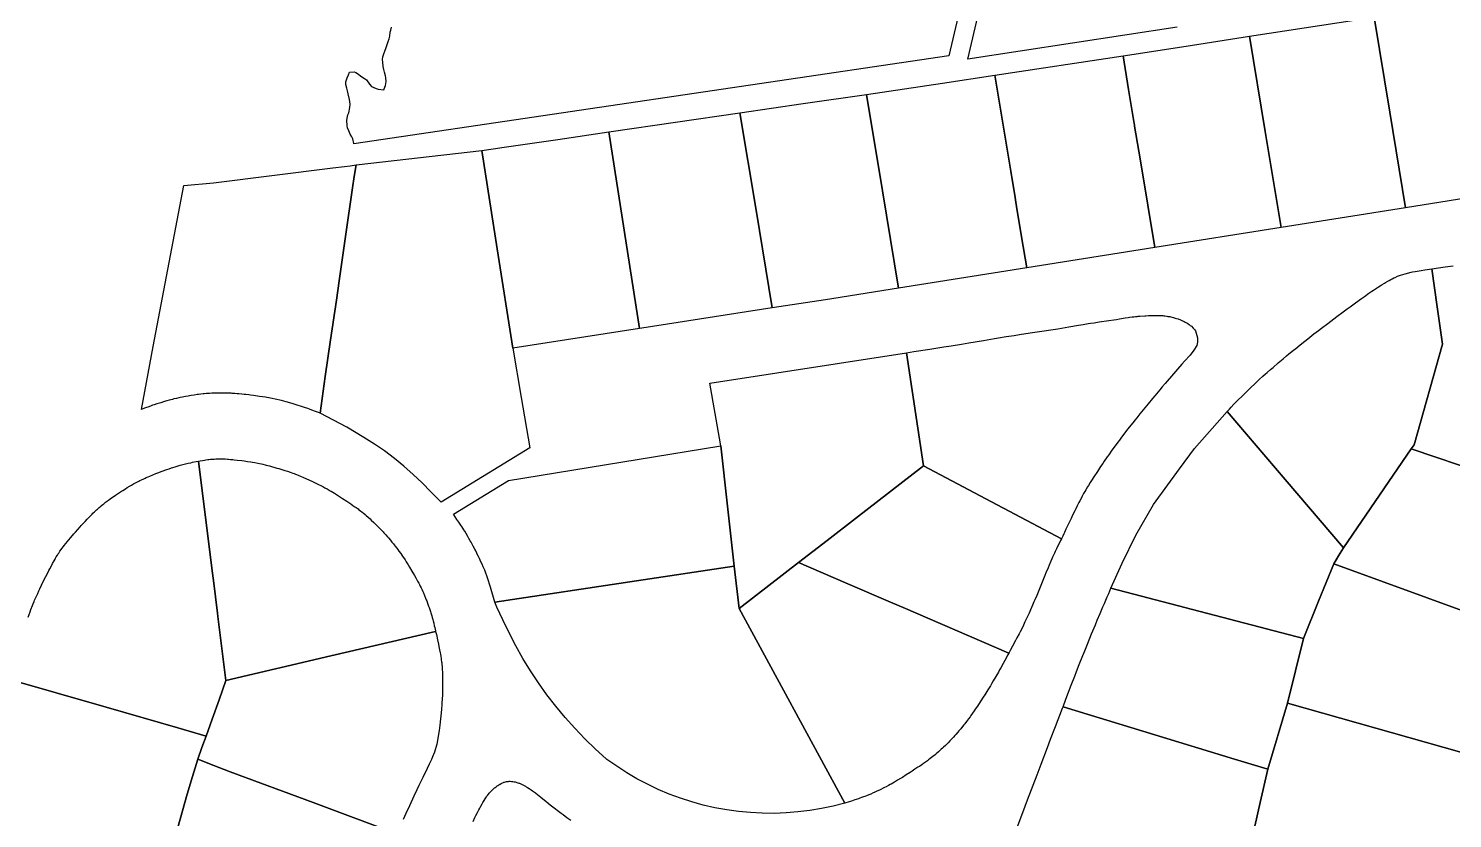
# Model space of a CAD drawing. Header units: metres. Extents: x 3 to 1005126, y 39 to 4383651.
# Drawn here: x 478348 to 478568.2, y 4365130 to 4365252.1 of the extents above; entities that cross this region are included whole.
import ezdxf

# ---------------------------------------------------------------- set-up
doc = ezdxf.new("R2010")
doc.units = ezdxf.units.M
doc.header["$MEASUREMENT"] = 0
doc.layers.add('TM_Llucmajor', color=7, linetype='Continuous')

msp = doc.modelspace()

# ---------------------------------------------------------------- linework, layer by layer
at = {"layer": 'TM_Llucmajor', "linetype": 'Continuous', "flags": 128}
for points in [[(478525.65, 4365252.31), (478493.28, 4365247.36), (478503.28, 4365290.17)], [(478496.86, 4365275.76), (478490.31, 4365247.88), (478398.3, 4365234.28), (478398.29, 4365234.35), (478398.14, 4365235.04), (478398, 4365235.37), (478397.74, 4365235.78), (478397.51, 4365236.27), (478397.32, 4365236.78), (478397.25, 4365237.08), (478397.22, 4365237.94), (478397.31, 4365238.49), (478397.39, 4365238.78), (478397.5, 4365239.06), (478397.67, 4365239.91), (478397.74, 4365240.44), (478397.65, 4365241.15), (478397.43, 4365242.01), (478397.32, 4365242.46), (478397.19, 4365242.88), (478397.06, 4365243.46), (478397.05, 4365243.85), (478397.24, 4365244.48), (478397.46, 4365244.93), (478397.61, 4365245.35), (478398.35, 4365245.44), (478398.62, 4365245.32), (478398.88, 4365245.15), (478399.52, 4365244.62), (478399.97, 4365244.41), (478400.25, 4365244.17), (478400.72, 4365243.53), (478401.03, 4365243.14), (478401.75, 4365242.84), (478402.06, 4365242.71), (478402.94, 4365242.61), (478403.01, 4365242.81), (478403.1, 4365243.06), (478403.18, 4365243.28), (478403.24, 4365243.62), (478403.28, 4365243.91), (478403.25, 4365244.47), (478403.18, 4365244.82), (478403.04, 4365245.38), (478402.91, 4365245.78), (478402.81, 4365246.22), (478402.76, 4365246.9), (478402.74, 4365247.33), (478402.77, 4365247.76), (478402.93, 4365248.2), (478403.07, 4365248.59), (478403.29, 4365249.2), (478403.58, 4365250.09), (478403.74, 4365250.52), (478403.86, 4365250.92), (478403.92, 4365251.56), (478404.03, 4365251.86), (478404.13, 4365252.31)], [(478573.1, 4365183.29), (478561.85, 4365187.1), (478562.28, 4365187.72), (478566.68, 4365203.29), (478565.87, 4365209.06), (478565.03, 4365214.96), (478567.07, 4365215.26), (478568.33, 4365215.44)], [(478347.91, 4365161.12), (478348.21, 4365161.91), (478348.36, 4365162.3), (478348.59, 4365162.88), (478348.71, 4365163.18), (478348.84, 4365163.5), (478348.93, 4365163.71), (478349.12, 4365164.14), (478349.21, 4365164.35), (478349.4, 4365164.77), (478349.6, 4365165.19), (478349.73, 4365165.47), (478350, 4365166.03), (478350.27, 4365166.6), (478350.65, 4365167.36), (478350.84, 4365167.73), (478351.12, 4365168.29), (478351.27, 4365168.57), (478351.56, 4365169.13), (478351.71, 4365169.41), (478351.93, 4365169.82), (478352.09, 4365170.09), (478352.16, 4365170.22), (478352.28, 4365170.42), (478352.44, 4365170.68), (478352.53, 4365170.82), (478352.65, 4365171.01), (478352.84, 4365171.3), (478353.02, 4365171.54), (478353.13, 4365171.7), (478353.37, 4365172.02), (478353.5, 4365172.18), (478353.75, 4365172.49), (478354.01, 4365172.8), (478354.18, 4365173.01), (478354.53, 4365173.42), (478355, 4365173.97), (478355.24, 4365174.24), (478355.59, 4365174.66), (478355.96, 4365175.06), (478356.14, 4365175.26), (478356.53, 4365175.7), (478356.73, 4365175.91), (478357.03, 4365176.23), (478357.34, 4365176.55), (478357.49, 4365176.7), (478357.8, 4365177.01), (478357.95, 4365177.16), (478358.19, 4365177.38), (478358.51, 4365177.68), (478358.67, 4365177.82), (478358.91, 4365178.04), (478359.16, 4365178.25), (478359.28, 4365178.35), (478359.49, 4365178.52), (478359.63, 4365178.64), (478359.91, 4365178.86), (478360.05, 4365178.97), (478360.34, 4365179.19), (478360.63, 4365179.4), (478360.83, 4365179.54), (478361.23, 4365179.82), (478361.45, 4365179.97), (478361.9, 4365180.27), (478362.35, 4365180.56), (478362.55, 4365180.69), (478362.96, 4365180.94), (478363.26, 4365181.13), (478363.69, 4365181.38), (478363.91, 4365181.51), (478364.23, 4365181.7), (478364.55, 4365181.87), (478364.72, 4365181.96), (478365.05, 4365182.14), (478365.21, 4365182.22), (478365.46, 4365182.34), (478365.81, 4365182.5), (478366.03, 4365182.61), (478366.19, 4365182.68), (478366.5, 4365182.81), (478366.73, 4365182.91), (478367.2, 4365183.1), (478367.67, 4365183.29), (478367.99, 4365183.41), (478368.63, 4365183.65), (478369.36, 4365183.92), (478369.73, 4365184.04), (478370.09, 4365184.17), (478370.28, 4365184.23), (478370.65, 4365184.35), (478370.83, 4365184.41), (478371.11, 4365184.49), (478371.42, 4365184.58), (478371.62, 4365184.64), (478372.03, 4365184.74), (478372.24, 4365184.79), (478372.65, 4365184.89), (478373.06, 4365184.98), (478373.34, 4365185.04), (478373.89, 4365185.15), (478374.29, 4365185.23), (478376.4, 4365168.27), (478376.58, 4365166.78), (478377.21, 4365161.74), (478377.28, 4365161.22), (478377.9, 4365156.26), (478378.52, 4365151.31), (478377.45, 4365148.33), (478376.39, 4365145.33), (478375.45, 4365142.71), (478375.45, 4365142.71), (478371.06, 4365143.97), (478359.99, 4365147.16), (478344.52, 4365151.61)], [(478404.93, 4365127.62), (478391.98, 4365132.42), (478379.15, 4365137.19), (478379.15, 4365137.19), (478376.66, 4365138.17), (478374.18, 4365139.14), (478374.81, 4365140.92), (478375.45, 4365142.71), (478376.39, 4365145.33), (478377.45, 4365148.33), (478378.52, 4365151.31), (478394.73, 4365155.1), (478410.95, 4365158.9), (478411.06, 4365158.4), (478411.12, 4365158.14), (478411.24, 4365157.61), (478411.39, 4365156.91), (478411.46, 4365156.56), (478411.57, 4365156.04), (478411.65, 4365155.59), (478411.69, 4365155.36), (478411.75, 4365155.02), (478411.8, 4365154.68), (478411.82, 4365154.51), (478411.87, 4365154.18), (478411.89, 4365154.01), (478411.91, 4365153.75), (478411.94, 4365153.46), (478411.95, 4365153.27), (478411.98, 4365152.89), (478411.99, 4365152.69), (478412, 4365152.3), (478412.01, 4365151.92), (478412.01, 4365151.67), (478412.02, 4365151.14), (478412.02, 4365150.67), (478412.01, 4365150.36), (478412.01, 4365149.71), (478411.99, 4365149.25), (478411.99, 4365149), (478411.97, 4365148.53), (478411.95, 4365148.29), (478411.93, 4365147.94), (478411.91, 4365147.62), (478411.9, 4365147.42), (478411.86, 4365147.01), (478411.84, 4365146.82), (478411.6, 4365144.41), (478411.48, 4365143.58), (478411.12, 4365141.48), (478410.77, 4365140.22), (478410.61, 4365139.86), (478410.57, 4365139.74), (478410.47, 4365139.5), (478410.3, 4365139.11), (478410.19, 4365138.88), (478409.96, 4365138.37), (478409.63, 4365137.69), (478408.97, 4365136.31), (478408.37, 4365135.05), (478408.05, 4365134.4), (478407.6, 4365133.43), (478406.9, 4365131.93), (478406.35, 4365130.74), (478405.94, 4365129.83)], [(478344.52, 4365151.61), (478359.99, 4365147.16), (478371.06, 4365143.97), (478375.45, 4365142.71), (478374.81, 4365140.92), (478374.18, 4365139.14), (478373.35, 4365136.45), (478372.52, 4365133.75), (478371.05, 4365128.58), (478369.58, 4365123.42), (478369.58, 4365123.42), (478359.44, 4365125.66), (478349.3, 4365127.9), (478343.6, 4365129.17)], [(478371.05, 4365128.58), (478372.52, 4365133.75), (478373.35, 4365136.45), (478374.18, 4365139.14), (478376.66, 4365138.17), (478379.15, 4365137.19), (478391.98, 4365132.42), (478404.93, 4365127.62)], [(478416.73, 4365129.5), (478417.03, 4365130.11), (478417.18, 4365130.42), (478417.41, 4365130.87), (478417.65, 4365131.31), (478417.76, 4365131.54), (478417.94, 4365131.86), (478418.16, 4365132.25), (478418.27, 4365132.45), (478418.44, 4365132.74), (478418.61, 4365133), (478418.7, 4365133.14), (478418.82, 4365133.33), (478418.88, 4365133.41), (478418.97, 4365133.54), (478419.11, 4365133.73), (478419.23, 4365133.87), (478419.32, 4365133.97), (478419.37, 4365134.03), (478419.49, 4365134.16), (478419.57, 4365134.25), (478419.63, 4365134.3), (478419.75, 4365134.42), (478419.93, 4365134.58), (478420.05, 4365134.69), (478420.13, 4365134.75), (478420.29, 4365134.88), (478420.42, 4365134.97), (478420.48, 4365135.03), (478420.58, 4365135.08), (478420.72, 4365135.19), (478420.87, 4365135.26), (478420.94, 4365135.3), (478421.09, 4365135.38), (478421.16, 4365135.42), (478421.27, 4365135.47), (478421.42, 4365135.54), (478421.5, 4365135.56), (478421.61, 4365135.61), (478421.73, 4365135.63), (478421.92, 4365135.67), (478422.01, 4365135.7), (478422.08, 4365135.71), (478422.2, 4365135.71), (478422.3, 4365135.72), (478422.49, 4365135.72), (478422.68, 4365135.71), (478422.81, 4365135.71), (478422.89, 4365135.7), (478423.07, 4365135.66), (478423.18, 4365135.63), (478423.26, 4365135.62), (478423.41, 4365135.58), (478423.49, 4365135.55), (478423.65, 4365135.5), (478423.8, 4365135.45), (478423.91, 4365135.41), (478424.11, 4365135.31), (478424.32, 4365135.23), (478424.45, 4365135.16), (478424.55, 4365135.12), (478424.73, 4365135.02), (478424.86, 4365134.95), (478424.95, 4365134.88), (478425.14, 4365134.78), (478425.41, 4365134.61), (478425.59, 4365134.49), (478425.71, 4365134.4), (478425.95, 4365134.24), (478426.22, 4365134.05), (478426.39, 4365133.92), (478426.74, 4365133.64), (478426.92, 4365133.5), (478427.27, 4365133.21), (478427.98, 4365132.63), (478428.34, 4365132.35), (478428.65, 4365132.1), (478428.86, 4365131.93), (478429.29, 4365131.61), (478429.93, 4365131.11), (478430.36, 4365130.79), (478430.65, 4365130.57), (478431.23, 4365130.14), (478431.86, 4365129.69)]]:
    msp.add_lwpolyline(points, dxfattribs=at)
for points in [[(478560.97, 4365224.39), (478558.52, 4365239.18), (478556.08, 4365253.88), (478576.32, 4365257.1), (478581.23, 4365227.61), (478560.97, 4365224.39)], [(478541.73, 4365221.33), (478539.27, 4365236.19), (478536.83, 4365250.91), (478556.08, 4365253.88), (478558.52, 4365239.18), (478560.97, 4365224.39), (478541.73, 4365221.33)], [(478522.18, 4365218.24), (478520, 4365231.37), (478519.71, 4365233.13), (478519.06, 4365237.04), (478519.03, 4365237.24), (478518.99, 4365237.43), (478518.13, 4365242.66), (478517.26, 4365247.9), (478527.04, 4365249.4), (478536.83, 4365250.91), (478539.27, 4365236.19), (478541.73, 4365221.33), (478522.18, 4365218.24)], [(478502.36, 4365215.11), (478501.57, 4365219.92), (478500.79, 4365224.58), (478500.68, 4365225.28), (478500.56, 4365225.98), (478499.89, 4365230.04), (478497.42, 4365244.88), (478517.26, 4365247.9), (478518.13, 4365242.66), (478518.99, 4365237.43), (478519.03, 4365237.24), (478519.06, 4365237.04), (478519.71, 4365233.13), (478520, 4365231.37), (478522.18, 4365218.24), (478502.36, 4365215.11)], [(478482.56, 4365211.98), (478480.07, 4365227.02), (478477.59, 4365241.93), (478489.35, 4365243.65), (478497.42, 4365244.88), (478499.89, 4365230.04), (478500.56, 4365225.98), (478500.68, 4365225.28), (478500.79, 4365224.58), (478501.57, 4365219.92), (478502.36, 4365215.11), (478482.56, 4365211.98)], [(478463.02, 4365208.9), (478460.5, 4365224.05), (478458.01, 4365239.08), (478467.8, 4365240.51), (478477.59, 4365241.93), (478480.07, 4365227.02), (478482.56, 4365211.98), (478471.25, 4365210.18), (478463.02, 4365208.9)], [(478442.5, 4365205.74), (478437.73, 4365236.12), (478438.11, 4365236.18), (478448.06, 4365237.63), (478458.01, 4365239.08), (478460.5, 4365224.05), (478463.02, 4365208.9), (478442.85, 4365205.79), (478442.5, 4365205.74)], [(478422.88, 4365202.7), (478420.47, 4365218.05), (478418.1, 4365233.26), (478419.82, 4365233.51), (478421.54, 4365233.76), (478429.83, 4365234.97), (478437.73, 4365236.12), (478442.5, 4365205.74), (478422.88, 4365202.7)], [(478422.88, 4365202.7), (478424.19, 4365195.05), (478425.53, 4365187.26), (478411.8, 4365178.86), (478410.18, 4365180.47), (478408.86, 4365181.85), (478407.48, 4365183.18), (478406.05, 4365184.45), (478404.57, 4365185.65), (478403.04, 4365186.79), (478401.47, 4365187.87), (478399.85, 4365188.88), (478397.23, 4365190.49), (478393.07, 4365192.66), (478393.88, 4365198.32), (478394.7, 4365203.97), (478395.59, 4365210.1), (478396.02, 4365213.11), (478397.06, 4365220.29), (478398.1, 4365227.47), (478398.37, 4365229.25), (478398.64, 4365231.01), (478418.1, 4365233.26), (478420.47, 4365218.05), (478422.88, 4365202.7)], [(478393.07, 4365192.66), (478392.96, 4365192.7), (478392.38, 4365192.91), (478391.81, 4365193.12), (478391.42, 4365193.25), (478391.16, 4365193.34), (478390.64, 4365193.52), (478390.02, 4365193.72), (478389.71, 4365193.83), (478389.24, 4365193.98), (478388.77, 4365194.12), (478388.53, 4365194.19), (478388.05, 4365194.33), (478387.81, 4365194.4), (478387.45, 4365194.49), (478387.09, 4365194.58), (478386.85, 4365194.64), (478386.37, 4365194.75), (478386.13, 4365194.8), (478385.65, 4365194.9), (478385.16, 4365194.99), (478384.84, 4365195.05), (478384.62, 4365195.09), (478384.19, 4365195.16), (478383.72, 4365195.24), (478383.09, 4365195.33), (478382.77, 4365195.38), (478382.3, 4365195.44), (478382.07, 4365195.47), (478381.59, 4365195.52), (478381.35, 4365195.55), (478380.99, 4365195.59), (478380.5, 4365195.63), (478380.25, 4365195.65), (478379.87, 4365195.68), (478379.49, 4365195.7), (478379.3, 4365195.71), (478378.93, 4365195.72), (478378.74, 4365195.73), (478378.45, 4365195.74), (478378.07, 4365195.74), (478377.89, 4365195.74), (478377.6, 4365195.74), (478377.17, 4365195.74), (478376.77, 4365195.73), (478376.51, 4365195.72), (478376.33, 4365195.71), (478375.97, 4365195.69), (478375.7, 4365195.67), (478375.53, 4365195.66), (478375.17, 4365195.62), (478374.99, 4365195.61), (478374.64, 4365195.57), (478374.28, 4365195.53), (478374.05, 4365195.5), (478373.58, 4365195.44), (478373.14, 4365195.37), (478372.86, 4365195.32), (478372.67, 4365195.29), (478372.28, 4365195.22), (478372, 4365195.16), (478371.81, 4365195.12), (478371.43, 4365195.04), (478371.24, 4365195), (478370.86, 4365194.92), (478370.48, 4365194.83), (478370.23, 4365194.76), (478369.73, 4365194.63), (478369.35, 4365194.53), (478369.16, 4365194.47), (478368.87, 4365194.39), (478368.45, 4365194.26), (478368.02, 4365194.13), (478367.81, 4365194.06), (478367.39, 4365193.92), (478367.18, 4365193.85), (478366.86, 4365193.74), (478366.44, 4365193.59), (478366.23, 4365193.51), (478365.92, 4365193.39), (478365.46, 4365193.2), (478367.28, 4365202.93), (478372, 4365227.84), (478376.6, 4365228.24), (478395.07, 4365230.55), (478396.85, 4365230.78), (478397.71, 4365230.89), (478398.64, 4365231.01), (478398.37, 4365229.25), (478398.1, 4365227.47), (478397.06, 4365220.29), (478396.02, 4365213.11), (478395.59, 4365210.1), (478394.7, 4365203.97), (478393.88, 4365198.32), (478393.07, 4365192.66)], [(478551.35, 4365171.83), (478542.35, 4365182.36), (478533.36, 4365192.88), (478533.73, 4365193.28), (478534.01, 4365193.58), (478534.42, 4365194.02), (478538.34, 4365197.84), (478538.91, 4365198.36), (478539.3, 4365198.7), (478539.56, 4365198.93), (478540.07, 4365199.38), (478540.46, 4365199.72), (478541.25, 4365200.4), (478542.04, 4365201.06), (478542.57, 4365201.5), (478542.93, 4365201.8), (478543.64, 4365202.38), (478543.98, 4365202.66), (478544.68, 4365203.22), (478545.38, 4365203.78), (478545.85, 4365204.15), (478546.79, 4365204.89), (478547.5, 4365205.44), (478547.97, 4365205.8), (478548.92, 4365206.52), (478549.39, 4365206.88), (478550.35, 4365207.59), (478551.31, 4365208.3), (478551.95, 4365208.77), (478552.37, 4365209.08), (478553.23, 4365209.71), (478554.15, 4365210.36), (478554.61, 4365210.69), (478555.29, 4365211.17), (478555.75, 4365211.48), (478555.98, 4365211.64), (478556.33, 4365211.87), (478556.79, 4365212.17), (478557.01, 4365212.31), (478557.36, 4365212.53), (478557.7, 4365212.74), (478557.87, 4365212.84), (478558.24, 4365213.06), (478558.43, 4365213.16), (478558.7, 4365213.31), (478558.89, 4365213.4), (478559.14, 4365213.55), (478559.33, 4365213.64), (478559.7, 4365213.8), (478560.19, 4365213.98), (478560.9, 4365214.2), (478561.83, 4365214.44), (478562.04, 4365214.48), (478562.44, 4365214.55), (478562.74, 4365214.6), (478563.35, 4365214.71), (478563.96, 4365214.8), (478565.03, 4365214.96), (478565.87, 4365209.06), (478566.68, 4365203.29), (478562.28, 4365187.72), (478561.85, 4365187.1), (478551.35, 4365171.83)], [(478486.4, 4365184.47), (478483.76, 4365201.96), (478484.92, 4365202.15), (478487.39, 4365202.53), (478489.56, 4365202.88), (478490.66, 4365203.05), (478492.28, 4365203.32), (478493.42, 4365203.51), (478495.69, 4365203.89), (478497.38, 4365204.18), (478497.99, 4365204.28), (478499.21, 4365204.48), (478500.44, 4365204.67), (478501.27, 4365204.8), (478502.89, 4365205.05), (478503.6, 4365205.15), (478505.04, 4365205.36), (478506.12, 4365205.53), (478507.19, 4365205.69), (478507.74, 4365205.78), (478508.87, 4365205.97), (478510.37, 4365206.23), (478511.12, 4365206.36), (478511.86, 4365206.48), (478512.24, 4365206.54), (478512.79, 4365206.63), (478513.55, 4365206.74), (478515.08, 4365206.97), (478515.86, 4365207.08), (478516.24, 4365207.14), (478516.7, 4365207.21), (478517.6, 4365207.36), (478518.07, 4365207.43), (478518.28, 4365207.47), (478518.69, 4365207.52), (478518.91, 4365207.55), (478519.21, 4365207.59), (478519.46, 4365207.61), (478519.62, 4365207.63), (478519.88, 4365207.65), (478520.63, 4365207.7), (478520.8, 4365207.71), (478521.22, 4365207.72), (478521.75, 4365207.74), (478522.02, 4365207.74), (478522.42, 4365207.75), (478522.79, 4365207.74), (478523, 4365207.73), (478523.4, 4365207.72), (478523.58, 4365207.71), (478523.71, 4365207.69), (478524.02, 4365207.64), (478524.18, 4365207.61), (478524.48, 4365207.56), (478524.64, 4365207.52), (478524.87, 4365207.47), (478525.07, 4365207.42), (478525.17, 4365207.39), (478525.32, 4365207.35), (478525.55, 4365207.28), (478525.77, 4365207.21), (478525.88, 4365207.17), (478526.05, 4365207.1), (478526.13, 4365207.07), (478526.26, 4365207.02), (478526.44, 4365206.94), (478526.63, 4365206.85), (478526.72, 4365206.81), (478526.89, 4365206.72), (478526.98, 4365206.67), (478527.11, 4365206.59), (478527.28, 4365206.48), (478527.36, 4365206.43), (478527.49, 4365206.34), (478527.6, 4365206.25), (478527.66, 4365206.2), (478527.76, 4365206.12), (478527.83, 4365206.07), (478528.13, 4365205.77), (478528.25, 4365205.64), (478528.33, 4365205.56), (478528.38, 4365205.5), (478528.48, 4365205.38), (478528.6, 4365204.99), (478528.77, 4365204.28), (478528.8, 4365203.61), (478528.67, 4365203.11), (478528.2, 4365202.4), (478527.63, 4365201.62), (478526.77, 4365200.67), (478526.35, 4365200.19), (478525.7, 4365199.46), (478525.07, 4365198.72), (478524.75, 4365198.35), (478524.11, 4365197.61), (478523.8, 4365197.24), (478523.32, 4365196.69), (478522.94, 4365196.23), (478522.17, 4365195.32), (478521.82, 4365194.91), (478521.14, 4365194.1), (478520.64, 4365193.48), (478519.88, 4365192.56), (478519.38, 4365191.94), (478519.13, 4365191.63), (478518.76, 4365191.16), (478518.2, 4365190.46), (478517.81, 4365189.95), (478517.55, 4365189.61), (478517.04, 4365188.94), (478516.7, 4365188.48), (478516.47, 4365188.18), (478516.03, 4365187.58), (478515.53, 4365186.9), (478515.05, 4365186.22), (478514.81, 4365185.89), (478514.35, 4365185.21), (478514.12, 4365184.88), (478513.78, 4365184.38), (478513.45, 4365183.88), (478513.29, 4365183.64), (478513.09, 4365183.33), (478512.93, 4365183.09), (478512.2, 4365181.9), (478511.94, 4365181.47), (478511.79, 4365181.25), (478511.51, 4365180.78), (478511.37, 4365180.55), (478511.17, 4365180.2), (478510.96, 4365179.82), (478510.82, 4365179.57), (478510.56, 4365179.08), (478510.44, 4365178.83), (478510.18, 4365178.33), (478509.94, 4365177.83), (478509.79, 4365177.52), (478509.47, 4365176.85), (478509.24, 4365176.35), (478508.79, 4365175.4), (478508.44, 4365174.69), (478508.21, 4365174.19), (478508.1, 4365173.97), (478507.93, 4365173.62), (478507.73, 4365173.22), (478496.93, 4365178.92), (478486.4, 4365184.47)], [(478455.04, 4365187.61), (478454.84, 4365188.78), (478453.35, 4365197.29), (478483.76, 4365201.96), (478486.4, 4365184.47), (478481.14, 4365180.41), (478475.89, 4365176.36), (478471.48, 4365172.95), (478467.07, 4365169.55), (478457.89, 4365162.46), (478457.13, 4365169), (478456.09, 4365178.25), (478455.04, 4365187.61)], [(478545.19, 4365157.81), (478515.4, 4365165.56), (478517.14, 4365169.46), (478519.22, 4365173.78), (478521.97, 4365178.52), (478525.99, 4365184.01), (478528.32, 4365187.16), (478533.36, 4365192.88), (478542.35, 4365182.36), (478551.35, 4365171.83), (478550.6, 4365170.59), (478549.86, 4365169.35), (478547.52, 4365163.58), (478545.19, 4365157.81)], [(478420.1, 4365163.4), (478419.45, 4365165.73), (478418.95, 4365167.19), (478418.6, 4365168.21), (478418.54, 4365168.37), (478418.4, 4365168.69), (478418.32, 4365168.88), (478418.14, 4365169.27), (478417.96, 4365169.67), (478417.71, 4365170.19), (478417.58, 4365170.46), (478417.39, 4365170.84), (478417.31, 4365171.01), (478417.14, 4365171.34), (478417.02, 4365171.59), (478416.77, 4365172.06), (478416.65, 4365172.27), (478416.42, 4365172.7), (478416.3, 4365172.9), (478416.09, 4365173.28), (478415.92, 4365173.58), (478415.66, 4365174.02), (478415.44, 4365174.37), (478415.29, 4365174.61), (478414.98, 4365175.1), (478414.83, 4365175.32), (478414.54, 4365175.77), (478414.23, 4365176.22), (478413.71, 4365177), (478422.24, 4365182.22), (478437.05, 4365184.65), (478455.04, 4365187.61), (478456.09, 4365178.25), (478457.13, 4365169), (478441.99, 4365166.71), (478420.1, 4365163.4)], [(478378.52, 4365151.31), (478377.9, 4365156.26), (478377.28, 4365161.22), (478377.21, 4365161.74), (478376.58, 4365166.78), (478376.4, 4365168.27), (478374.29, 4365185.23), (478374.55, 4365185.28), (478374.89, 4365185.34), (478375.22, 4365185.39), (478375.39, 4365185.42), (478375.72, 4365185.46), (478375.89, 4365185.48), (478376.14, 4365185.51), (478376.38, 4365185.53), (478376.5, 4365185.54), (478376.69, 4365185.55), (478376.96, 4365185.57), (478377.23, 4365185.58), (478377.37, 4365185.58), (478377.64, 4365185.58), (478377.78, 4365185.58), (478377.99, 4365185.58), (478378.23, 4365185.57), (478378.4, 4365185.56), (478378.74, 4365185.54), (478378.91, 4365185.52), (478379.24, 4365185.49), (478379.58, 4365185.46), (478379.81, 4365185.44), (478380.26, 4365185.38), (478380.96, 4365185.3), (478381.31, 4365185.26), (478381.83, 4365185.18), (478382.35, 4365185.1), (478382.61, 4365185.06), (478382.97, 4365185), (478383.44, 4365184.91), (478383.68, 4365184.86), (478384.03, 4365184.78), (478384.21, 4365184.74), (478384.56, 4365184.66), (478384.74, 4365184.62), (478385, 4365184.55), (478385.24, 4365184.48), (478385.73, 4365184.35), (478385.94, 4365184.28), (478386.37, 4365184.16), (478386.69, 4365184.06), (478387.17, 4365183.91), (478387.45, 4365183.83), (478387.64, 4365183.77), (478388.02, 4365183.65), (478388.43, 4365183.52), (478388.71, 4365183.42), (478388.85, 4365183.37), (478389.05, 4365183.3), (478389.27, 4365183.21), (478389.41, 4365183.16), (478389.7, 4365183.04), (478390.13, 4365182.86), (478390.41, 4365182.73), (478390.99, 4365182.48), (478391.81, 4365182.1), (478392.22, 4365181.91), (478392.63, 4365181.72), (478392.83, 4365181.62), (478393.27, 4365181.39), (478393.5, 4365181.28), (478393.83, 4365181.1), (478394.15, 4365180.93), (478394.32, 4365180.84), (478394.64, 4365180.65), (478394.8, 4365180.56), (478395.05, 4365180.41), (478395.29, 4365180.27), (478395.45, 4365180.17), (478395.77, 4365179.97), (478396.24, 4365179.66), (478396.56, 4365179.45), (478397.19, 4365179.04), (478397.83, 4365178.6), (478398.15, 4365178.38), (478398.47, 4365178.16), (478398.63, 4365178.05), (478398.94, 4365177.83), (478399.09, 4365177.71), (478399.32, 4365177.54), (478399.56, 4365177.35), (478399.72, 4365177.22), (478400.03, 4365176.96), (478400.19, 4365176.83), (478400.5, 4365176.56), (478400.8, 4365176.28), (478401, 4365176.1), (478401.39, 4365175.72), (478401.74, 4365175.38), (478401.91, 4365175.21), (478402.17, 4365174.94), (478402.56, 4365174.55), (478402.81, 4365174.28), (478402.93, 4365174.15), (478403.12, 4365173.94), (478403.24, 4365173.81), (478403.48, 4365173.53), (478403.64, 4365173.35), (478403.96, 4365172.98), (478404.19, 4365172.7), (478404.42, 4365172.42), (478404.53, 4365172.28), (478404.7, 4365172.07), (478404.96, 4365171.74), (478405.09, 4365171.57), (478405.27, 4365171.32), (478405.55, 4365170.94), (478405.73, 4365170.68), (478405.82, 4365170.55), (478405.95, 4365170.35), (478406.11, 4365170.12), (478406.21, 4365169.97), (478406.4, 4365169.65), (478406.7, 4365169.17), (478406.89, 4365168.85), (478407.27, 4365168.21), (478407.67, 4365167.53), (478407.87, 4365167.19), (478408.06, 4365166.85), (478408.16, 4365166.68), (478408.35, 4365166.33), (478408.44, 4365166.16), (478408.57, 4365165.9), (478408.71, 4365165.62), (478408.81, 4365165.42), (478408.98, 4365165.04), (478409.07, 4365164.84), (478409.24, 4365164.45), (478409.4, 4365164.06), (478409.5, 4365163.79), (478409.57, 4365163.61), (478409.7, 4365163.26), (478409.85, 4365162.82), (478409.93, 4365162.61), (478410.04, 4365162.28), (478410.14, 4365161.95), (478410.2, 4365161.78), (478410.3, 4365161.45), (478410.35, 4365161.28), (478410.42, 4365161.03), (478410.5, 4365160.74), (478410.55, 4365160.55), (478410.65, 4365160.16), (478410.74, 4365159.77), (478410.81, 4365159.51), (478410.93, 4365158.99), (478410.95, 4365158.9), (478394.73, 4365155.1), (478378.52, 4365151.31)], [(478578.9, 4365158.8), (478564.29, 4365164.11), (478549.86, 4365169.35), (478550.6, 4365170.59), (478551.35, 4365171.83), (478561.85, 4365187.1), (478573.1, 4365183.29), (478584.26, 4365179.51), (478580.97, 4365166.95), (478580.51, 4365165.15), (478580.28, 4365164.26), (478579.75, 4365162.24), (478579, 4365159.21), (478578.9, 4365158.8)], [(478499.61, 4365155.55), (478483.24, 4365162.6), (478481.65, 4365163.28), (478474.36, 4365166.41), (478467.07, 4365169.55), (478471.48, 4365172.95), (478475.89, 4365176.36), (478481.14, 4365180.41), (478486.4, 4365184.47), (478496.93, 4365178.92), (478507.73, 4365173.22), (478507.61, 4365172.97), (478506.98, 4365171.68), (478506.76, 4365171.23), (478506.65, 4365171), (478506.51, 4365170.68), (478506.35, 4365170.35), (478506.26, 4365170.14), (478506.09, 4365169.74), (478505.84, 4365169.15), (478505.67, 4365168.74), (478505.34, 4365167.94), (478505.19, 4365167.55), (478504.86, 4365166.77), (478504.24, 4365165.23), (478503.91, 4365164.46), (478503.63, 4365163.78), (478503.49, 4365163.45), (478503.28, 4365162.96), (478502.96, 4365162.21), (478502.75, 4365161.74), (478502.64, 4365161.5), (478502.46, 4365161.12), (478502.35, 4365160.87), (478502.1, 4365160.35), (478501.86, 4365159.85), (478501.7, 4365159.52), (478501.35, 4365158.84), (478501.18, 4365158.52), (478500.86, 4365157.89), (478500.63, 4365157.47), (478500.17, 4365156.6), (478499.83, 4365155.96), (478499.61, 4365155.55)], [(478474.23, 4365132.36), (478472.45, 4365131.89), (478470.64, 4365131.5), (478468.83, 4365131.21), (478466.99, 4365130.98), (478465.16, 4365130.83), (478463.31, 4365130.76), (478461.47, 4365130.79), (478459.63, 4365130.88), (478457.79, 4365131.05), (478455.96, 4365131.3), (478454.15, 4365131.64), (478452.35, 4365132.05), (478450.57, 4365132.54), (478448.82, 4365133.11), (478447.09, 4365133.75), (478445.39, 4365134.46), (478443.72, 4365135.26), (478442.09, 4365136.12), (478440.5, 4365137.05), (478438.95, 4365138.04), (478437.44, 4365139.11), (478437.32, 4365139.21), (478435.65, 4365140.71), (478434.04, 4365142.27), (478432.48, 4365143.91), (478430.98, 4365145.58), (478429.55, 4365147.31), (478428.17, 4365149.1), (478426.86, 4365150.92), (478425.62, 4365152.79), (478424.44, 4365154.71), (478423.34, 4365156.67), (478422.3, 4365158.66), (478421.33, 4365160.69), (478420.42, 4365162.63), (478420.1, 4365163.4), (478441.99, 4365166.71), (478457.13, 4365169), (478457.89, 4365162.46), (478474.23, 4365132.36)], [(478474.23, 4365132.36), (478457.89, 4365162.46), (478467.07, 4365169.55), (478474.36, 4365166.41), (478481.65, 4365163.28), (478483.24, 4365162.6), (478499.61, 4365155.55), (478499.47, 4365155.28), (478498.98, 4365154.38), (478498.74, 4365153.94), (478498.36, 4365153.26), (478498.17, 4365152.93), (478497.98, 4365152.59), (478497.58, 4365151.9), (478497.19, 4365151.23), (478496.91, 4365150.78), (478496.74, 4365150.48), (478496.36, 4365149.88), (478495.88, 4365149.11), (478495.65, 4365148.73), (478495.29, 4365148.18), (478494.92, 4365147.61), (478494.74, 4365147.35), (478494.4, 4365146.85), (478494.23, 4365146.59), (478494, 4365146.25), (478493.73, 4365145.9), (478493.6, 4365145.71), (478493.34, 4365145.36), (478493.21, 4365145.18), (478493.03, 4365144.94), (478492.77, 4365144.61), (478492.64, 4365144.44), (478492.45, 4365144.21), (478492.16, 4365143.85), (478491.87, 4365143.51), (478491.72, 4365143.33), (478491.41, 4365142.97), (478491.26, 4365142.8), (478491.03, 4365142.54), (478490.79, 4365142.29), (478490.67, 4365142.17), (478490.49, 4365141.97), (478490.21, 4365141.68), (478489.8, 4365141.27), (478489.5, 4365140.99), (478489.36, 4365140.84), (478489.16, 4365140.67), (478488.9, 4365140.43), (478488.71, 4365140.28), (478488.36, 4365139.97), (478488.2, 4365139.83), (478487.83, 4365139.54), (478487.45, 4365139.25), (478487.17, 4365139.02), (478487.02, 4365138.9), (478486.71, 4365138.69), (478486.38, 4365138.45), (478486.16, 4365138.29), (478485.76, 4365138.01), (478485.53, 4365137.88), (478485.08, 4365137.58), (478484.64, 4365137.29), (478484.34, 4365137.09), (478483.74, 4365136.71), (478483.13, 4365136.33), (478482.83, 4365136.14), (478482.37, 4365135.87), (478481.9, 4365135.58), (478481.68, 4365135.45), (478481.39, 4365135.29), (478481.24, 4365135.21), (478481, 4365135.08), (478480.64, 4365134.88), (478480.39, 4365134.74), (478480.19, 4365134.64), (478479.78, 4365134.43), (478479.6, 4365134.36), (478479.2, 4365134.17), (478478.79, 4365133.98), (478478.62, 4365133.92), (478478.25, 4365133.75), (478477.97, 4365133.64), (478477.58, 4365133.49), (478477.31, 4365133.38), (478477.14, 4365133.31), (478476.8, 4365133.19), (478476.54, 4365133.1), (478476.34, 4365133.02), (478476, 4365132.91), (478475.77, 4365132.83), (478475.28, 4365132.67), (478474.92, 4365132.56), (478474.23, 4365132.36)], [(478574.4, 4365138.86), (478572.41, 4365139.42), (478542.71, 4365147.8), (478545.19, 4365157.81), (478547.52, 4365163.58), (478549.86, 4365169.35), (478564.29, 4365164.11), (478578.9, 4365158.8), (478578.5, 4365157.19), (478578.26, 4365156.17), (478577.9, 4365154.65), (478577.54, 4365153.14), (478577.36, 4365152.38), (478577.13, 4365151.38), (478576.68, 4365149.4), (478576.23, 4365147.41), (478575.94, 4365146.09), (478575.74, 4365145.21), (478575.36, 4365143.44), (478574.94, 4365141.45), (478574.66, 4365140.12), (478574.48, 4365139.23), (478574.4, 4365138.86)], [(478534.51, 4365139.16), (478507.98, 4365147.24), (478508.44, 4365148.44), (478509.26, 4365150.57), (478509.81, 4365151.99), (478510.09, 4365152.7), (478510.5, 4365153.76), (478511.06, 4365155.17), (478511.34, 4365155.87), (478511.76, 4365156.93), (478512.4, 4365158.51), (478512.98, 4365159.91), (478513.27, 4365160.61), (478513.71, 4365161.65), (478514.15, 4365162.7), (478514.38, 4365163.22), (478514.83, 4365164.26), (478515.06, 4365164.78), (478515.4, 4365165.56), (478545.19, 4365157.81), (478542.71, 4365147.8), (478539.64, 4365137.6), (478534.51, 4365139.16)], [(478535.39, 4365118.91), (478518.07, 4365123.78), (478500.89, 4365128.59), (478501.76, 4365130.91), (478502.49, 4365132.85), (478503.96, 4365136.71), (478504.59, 4365138.37), (478505.58, 4365140.95), (478506.07, 4365142.24), (478506.81, 4365144.18), (478507.9, 4365147.03), (478507.98, 4365147.24), (478534.51, 4365139.16), (478539.64, 4365137.6), (478538.47, 4365132.46), (478536.8, 4365125.11), (478536.09, 4365122.01), (478535.39, 4365118.91)], [(478570.35, 4365117.68), (478553.44, 4365121.42), (478536.8, 4365125.11), (478538.47, 4365132.46), (478539.64, 4365137.6), (478542.71, 4365147.8), (478572.41, 4365139.42), (478574.4, 4365138.86), (478574.11, 4365137.47), (478573.84, 4365136.14), (478573.79, 4365135.92), (478573.66, 4365135.25), (478573.31, 4365133.47), (478573.14, 4365132.58), (478572.79, 4365130.82), (478572.45, 4365129.05), (478572.23, 4365127.87), (478571.78, 4365125.5), (478571.48, 4365123.94), (478571.29, 4365122.91), (478570.92, 4365120.84), (478570.73, 4365119.81), (478570.35, 4365117.68)]]:
    msp.add_lwpolyline(points, close=True, dxfattribs=at)

doc.saveas('drawing.dxf')
